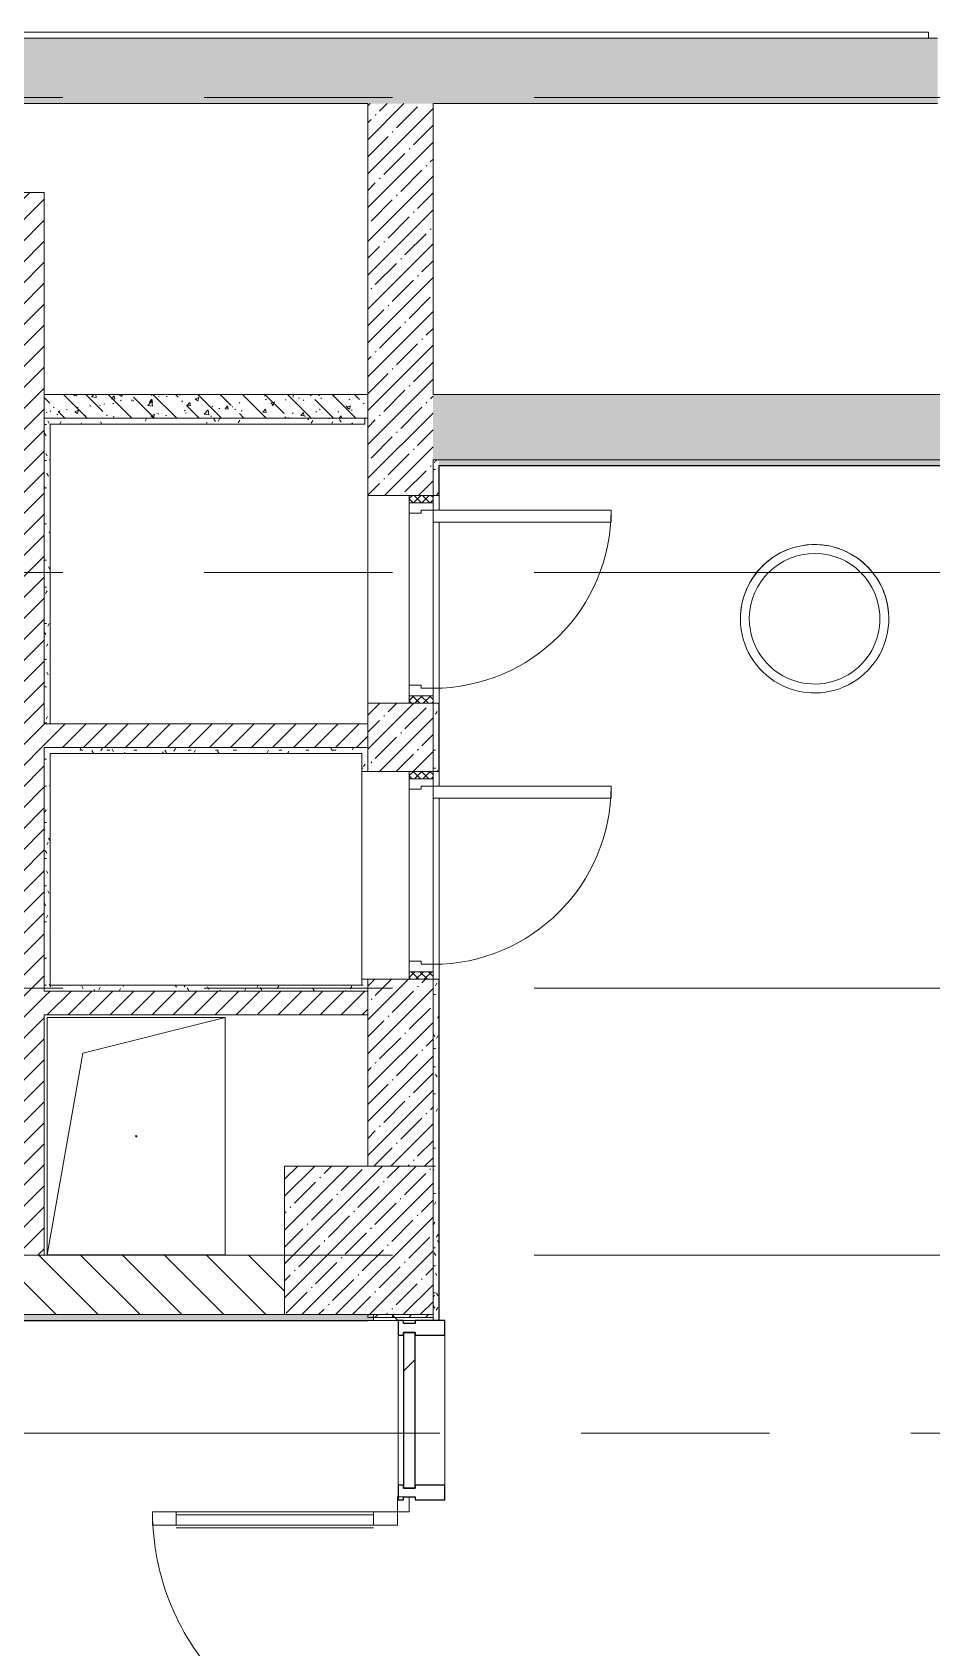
# Model space of a CAD drawing. Header units: millimetres. Extents: x -2911 to 185427, y -8553 to 29000.
# Drawn here: x 18860 to 21890, y 9778 to 15220 of the extents above; entities that cross this region are included whole.
import ezdxf

# ---------------------------------------------------------------- set-up
doc = ezdxf.new("R2010")
doc.units = ezdxf.units.MM
doc.linetypes.add('Осевая', pattern=[3175, 635, -476.25, 1587.5, -476.25])
for name, color, linetype, lineweight in [('A-DETL-GENF', 7, 'Continuous', 9), ('A-DOOR', 7, 'Continuous', 9), ('A-DOOR-1', 7, 'Continuous', 13), ('A-DOOR-FRAM', 7, 'Continuous', 13), ('A-DOOR-FRAM-1', 7, 'Continuous', 9), ('A-GENM', 7, 'Continuous', 9), ('A-GLAZ-CURT', 7, 'Continuous', 9), ('A-GLAZ-CURT-1', 7, 'Continuous', 25), ('A-GLAZ-CWMG', 7, 'Continuous', 9), ('A-GLAZ-CWMG-1', 7, 'Continuous', 25), ('A-WALL', 7, 'Continuous', 9), ('I-WALL', 7, 'Continuous', 9), ('S-COLS', 7, 'Continuous', 9), ('Оси-2', 7, 'Осевая', 9)]:
    doc.layers.add(name, color=color, linetype=linetype, lineweight=lineweight)
for name, color, linetype, lineweight, true_color in [('A-WALL-1', 7, 'Continuous', 9, 0x3c3c3c), ('A-WALL-FNSH-1', 7, 'Continuous', 9, 0x3c3c3c), ('I-FURN-1', 7, 'Continuous', 9, 0xf0f0f0)]:
    doc.layers.add(name, color=color, linetype=linetype, lineweight=lineweight, true_color=true_color)
pattern_1 = [(135, (0, 0), (-70.71068, -70.71068), [])]
pattern_2 = [(45, (0, 0), (-35.35534, 35.35534), [])]
pattern_3 = [(45, (0, 0), (-57.02463, 57.02463), []), (45, (57.025, 0), (-57.02463, 57.02463), [100.806, -20.161, 3.353, -16.808])]
pattern_4 = [(0, (0, 0), (121.92, 30.48), [10.058, -81.382, 10.058, -81.382, -487.68]), (0, (0, 0), (121.92, 30.48), [-182.88, 10.058, -172.822, 10.058, -81.382, -213.36]), (0, (0, 0), (121.92, 30.48), [-457.2, 10.058, -50.902, 10.058, -142.342]), (120, (45.72, 15.24), (-87.356454, 90.345817), [10.058, -81.382, 10.058, -81.382, -487.68]), (120, (45.72, 15.24), (-87.356454, 90.345817), [-182.88, 10.058, -172.822, 10.058, -81.382, -213.36]), (120, (45.72, 15.24), (-87.356454, 90.345817), [-457.2, 10.058, -50.902, 10.058, -142.342]), (240, (60.96, 76.2), (-34.563546, -120.825817), [10.058, -81.382, 10.058, -81.382, -487.68]), (240, (60.96, 76.2), (-34.563546, -120.825817), [-182.88, 10.058, -172.822, 10.058, -81.382, -213.36]), (240, (60.96, 76.2), (-34.563546, -120.825817), [-457.2, 10.058, -50.902, 10.058, -142.342])]

# ---------------------------------------------------------------- blocks, each defined once
blk = doc.blocks.new('BSC_Колонна _Прямоугольная - 500х500-V34-План размещения напольных электротехнических лючков и розеток 2 этажа в осях 1-12')
at = {"layer": 'S-COLS'}
h = blk.add_hatch(dxfattribs=at)
h.set_pattern_fill('FP_42', color=256, style=0, pattern_type=2)
h.set_pattern_definition([(45, (-19960, -11150), (-57.02463, 57.02463), []), (45, (-19902.975, -11150), (-57.02463, 57.02463), [100.806, -20.161, 3.353, -16.808])])
h.paths.add_polyline_path([(-250, -250), (250, -250), (250, 250), (-250, 250)])
for p, q in [((250, 250), (-250, 250)), ((-250, 250), (-250, -250)), ((250, -250), (250, 250)), ((-250, -250), (250, -250))]:
    blk.add_line(p, q, dxfattribs=at)
blk = doc.blocks.new('110_Дверь_СКБ_1Ст - д-18 _п_ 700x2100h_Технический шкаф ЭОМ и СС-32102833-План размещения напольных электротехнических лючков и розеток 2 этажа в осях 1-12')
at = {"layer": 'A-DOOR'}
h = blk.add_hatch(dxfattribs=at)
h.set_pattern_fill('FP_55', color=256, style=0, pattern_type=2)
h.set_pattern_definition([(135, (1951.41, 174.685), (-14.14214, -14.14214), []), (225, (1951.41, 174.685), (14.14214, -14.14214), [])])
h.paths.add_polyline_path([(362.5, 110), (337.5, 110), (337.5, 30), (362.5, 30)])
at = {"layer": 'A-DOOR-FRAM-1'}
h = blk.add_hatch(dxfattribs=at)
h.set_pattern_fill('FP_56', color=256, style=0, pattern_type=2)
h.set_pattern_definition([(45, (-171.384, 174.685), (-14.1421, 14.1421), []), (135, (-171.384, 174.685), (-14.1421, -14.1421), [])])
h.paths.add_polyline_path([(-312.5, 110), (-337.5, 110), (-337.5, 30), (-312.5, 30)])
at = {"layer": 'A-DOOR'}
blk.add_arc((-287.5, 110), 600, 360, 90, dxfattribs=at)
at = {"layer": 'A-DOOR-1'}
for p, q in [((-287.5, 710), (-287.5, 110)), ((-247.5, 710), (-287.5, 710)), ((-247.5, 110), (-247.5, 710)), ((-287.5, 110), (-247.5, 110))]:
    blk.add_line(p, q, dxfattribs=at)
at = {"layer": 'A-DOOR-FRAM'}
for p, q in [((-312.5, 110), (-337.5, 110)), ((-337.5, 110), (-337.5, 30)), ((-287.5, 110), (-312.5, 110)), ((-312.5, 110), (-312.5, 30)), ((-312.5, 30), (-312.5, 110)), ((-287.5, 70), (-287.5, 110)), ((312.5, 110), (312.5, 70)), ((337.5, 110), (312.5, 110)), ((337.5, 30), (337.5, 110)), ((362.5, 110), (337.5, 110)), ((337.5, 110), (337.5, 30)), ((362.5, 30), (362.5, 110)), ((-277.5, 70), (-287.5, 70)), ((-277.5, 30), (-277.5, 70)), ((312.5, 70), (302.5, 70)), ((302.5, 70), (302.5, 30)), ((-337.5, 30), (-312.5, 30)), ((-312.5, 30), (-277.5, 30)), ((302.5, 30), (337.5, 30)), ((337.5, 30), (362.5, 30))]:
    blk.add_line(p, q, dxfattribs=at)
at = {"layer": 'A-DOOR-FRAM-1'}
for p, q in [((-247.5, 110), (312.5, 110)), ((302.5, 30), (-277.5, 30))]:
    blk.add_line(p, q, dxfattribs=at)
blk = doc.blocks.new('GM_Отверстие прямоугольное _в плите_ - Отверстие-21980211-План размещения напольных электротехнических лючков и розеток 2 этажа в осях 1-12')
at = {"layer": 'A-GENM'}
for p, q in [((-300, -400), (-300, 400)), ((-300, 400), (300, 400)), ((-180, 280), (300, 400)), ((300, 400), (300, -400)), ((-300, -400), (-180, 280)), ((300, -400), (-300, -400))]:
    blk.add_line(p, q, dxfattribs=at)
for start, end in [(360, 180), (180, 360)]:
    blk.add_arc((0, 0), 2.5, start, end, dxfattribs=at)
blk = doc.blocks.new('ПУФ_500 - 1_50а-26160883-План размещения напольных электротехнических лючков и розеток 2 этажа в осях 1-12')
at = {"layer": 'I-FURN-1'}
for radius, start, end in [(250, 360, 180), (250, 0, 180), (220, 360, 180), (220, 0, 180), (250, 180, 360), (250, 180, 231.4286), (220, 180, 181.2405), (220, 180, 181.2405), (220, 181.3516, 360), (220, 181.3516, 360), (250, 231.4286, 360)]:
    blk.add_arc((0, 0), radius, start, end, dxfattribs=at)
blk = doc.blocks.new('Системная панель - Стекло - 40мм-32387041-План размещения напольных электротехнических лючков и розеток 2 этажа в осях 1-12')
at = {"layer": 'A-GLAZ-CURT'}
h = blk.add_hatch(dxfattribs=at)
h.set_pattern_fill('FP_94', color=256, style=0, pattern_type=2)
h.set_pattern_definition([(135, (10477.72, -20210), (-282.843, -282.843), [200, -600]), (135, (10577.72, -20410), (-282.843, -282.843), [600, -200]), (135, (10677.72, -20010), (-282.843, -282.843), [200, -600])])
h.paths.add_polyline_path([(262.3, 40), (-262.3, 40), (-262.3, 0), (262.3, 0)])
at = {"layer": 'A-GLAZ-CURT-1'}
for p, q in [((262.3, 40), (-262.3, 40)), ((-262.3, 40), (-262.3, 0)), ((-262.3, 0), (262.3, 0)), ((262.3, 0), (262.3, 40))]:
    blk.add_line(p, q, dxfattribs=at)
blk = doc.blocks.new('Прямоугольный импост - Импост структурный с накладкой - 160мм Темный-30755591-План размещения напольных электротехнических лючков и розеток 2 этажа в осях 1-12')
at = {"layer": 'A-GLAZ-CWMG-1'}
for p, q in [((-25, 0), (-25, 17)), ((-25, 17), (25, 17)), ((-15, 0), (-25, 0)), ((-15, -40), (-15, 0)), ((25, 0), (15, 0)), ((15, 0), (15, -40)), ((25, 17), (25, 0)), ((-25, -140), (-25, -40)), ((-25, -40), (-15, -40)), ((15, -40), (25, -40)), ((25, -40), (25, -140)), ((25, -140), (-25, -140))]:
    blk.add_line(p, q, dxfattribs=at)
blk = doc.blocks.new('Прямоугольный импост - Импост структурный с накладкой - 160мм Темный-30755595-План размещения напольных электротехнических лючков и розеток 2 этажа в осях 1-12')
at = {"layer": 'A-GLAZ-CWMG-1'}
for p, q in [((0, 17), (-50, 17)), ((-50, 17), (-50, 0)), ((-50, 0), (-40, 0)), ((-40, 0), (-40, -40)), ((-10, -40), (-10, 0)), ((-10, 0), (0, 0)), ((0, 0), (0, 17)), ((-40, -40), (-50, -40)), ((-50, -40), (-50, -140)), ((0, -40), (-10, -40)), ((0, -140), (0, -40)), ((-50, -140), (0, -140))]:
    blk.add_line(p, q, dxfattribs=at)
blk = doc.blocks.new('Дверь_Витражная_остекление_ - ВВ-16 остекление-32390142-План размещения напольных электротехнических лючков и розеток 2 этажа в осях 1-12')
at = {"layer": 'A-DETL-GENF'}
for p, q in [((-787.5, -20), (-832.5, -20)), ((-832.5, -845), (-832.5, -20)), ((-787.5, -20), (-832.5, -20)), ((-832.5, -20), (-832.5, -845)), ((-787.5, -845), (-787.5, -20)), ((-787.5, -845), (-787.5, -20)), ((837.5, -860), (837.5, -20)), ((837.5, -20), (837.5, -860)), ((882.5, -860), (882.5, -20)), ((882.5, -860), (882.5, -20)), ((-832.5, -100), (-787.5, -100)), ((-822.5, -765), (-822.5, -100)), ((-778.5, -765), (-778.5, -100)), ((828.5, -780), (828.5, -100)), ((882.5, -100), (837.5, -100)), ((872.5, -780), (872.5, -100)), ((-832.5, -765), (-787.5, -765)), ((882.5, -780), (837.5, -780)), ((-832.5, -845), (-787.5, -845)), ((-832.5, -845), (-787.5, -845)), ((882.5, -860), (837.5, -860)), ((837.5, -860), (882.5, -860))]:
    blk.add_line(p, q, dxfattribs=at)
at = {"layer": 'A-DOOR'}
for p, q in [((-832.5, -845), (-832.5, -20)), ((832.5, -860), (832.5, -20))]:
    blk.add_line(p, q, dxfattribs=at)
for centre, radius, start, end in [((-832.5, -20), 825, 270, 0), ((832.5, -20), 840, 180, 270)]:
    blk.add_arc(centre, radius, start, end, dxfattribs=at)
at = {"layer": 'A-DOOR-1'}
for p, q in [((-882.5, 20), (-832.5, 20)), ((-882.5, -20), (-882.5, 20)), ((-832.5, 20), (-832.5, -20)), ((832.5, 20), (882.5, 20)), ((832.5, -20), (832.5, 20)), ((882.5, 20), (882.5, -20)), ((-832.5, -20), (-882.5, -20)), ((882.5, -20), (832.5, -20))]:
    blk.add_line(p, q, dxfattribs=at)
blk = doc.blocks.new('Прямоугольный импост - Импост структурный с накладкой - 160мм Темный-32387142-План размещения напольных электротехнических лючков и розеток 2 этажа в осях 1-12')
at = {"layer": 'A-GLAZ-CWMG'}
for p, q in [((20093, 10325.4), (20093, 10830)), ((20250, 10325.4), (20250, 10830))]:
    blk.add_line(p, q, dxfattribs=at)

msp = doc.modelspace()

# ---------------------------------------------------------------- hatches: boundary and pattern name
at = {"layer": 'I-WALL'}
h = msp.add_hatch(dxfattribs=at)
h.set_pattern_fill('FP_15', color=256, style=0, pattern_type=2)
h.set_pattern_definition(pattern_3)
h.paths.add_polyline_path([(30790, 14980), (30790, 15200), (30610, 15200), (30610, 14980), (30633.9, 14980)])
h.paths.add_polyline_path([(30010, 14980), (30010, 15200), (26410, 15200), (26410, 14980), (27981.9, 14980)])
h.paths.add_polyline_path([(25810, 14980), (25810, 15200), (22510, 15200), (22510, 14980), (25329.9, 14980)])
h.paths.add_polyline_path([(21910, 14980), (21910, 15200), (18710.3, 15200), (18710.3, 14980), (20210, 14980)])
h.paths.add_polyline_path([(17705.4, 14980), (18110.3, 14980), (18110.3, 15200), (14320, 15200), (14320, 14980), (17539.7, 14980)])
h = msp.add_hatch(dxfattribs=at)
h.set_pattern_fill('FP_15', color=256, style=0, pattern_type=2)
h.set_pattern_definition(pattern_3)
h.paths.add_polyline_path([(20025.9, 10890), (20210, 10890), (20210, 10900), (19990, 10900), (19990, 10890)])
h.paths.add_polyline_path([(20101.1, 11400), (20210, 11400), (20210, 12030), (19990, 12030), (19990, 11400), (20025.9, 11400)])
h.paths.add_polyline_path([(19990, 12730), (20210, 12730), (20210, 12960), (19990, 12960), (19990, 12743.5)])
h.paths.add_polyline_path([(20210, 13660), (20210, 14980), (19990, 14980), (19990, 13660), (20130, 13660)])
h = msp.add_hatch(dxfattribs=at)
h.set_pattern_fill('FP_39', color=256, style=0, pattern_type=2)
h.set_pattern_definition(pattern_2)
h.paths.add_polyline_path([(18820, 14600), (18900, 14600), (18900, 14680), (18710.3, 14680), (18710.3, 14600), (18800, 14600)])
h = msp.add_hatch(dxfattribs=at)
h.set_pattern_fill('FP_39', color=256, style=0, pattern_type=2)
h.set_pattern_definition(pattern_2)
h.paths.add_polyline_path([(18900, 11100), (18900, 14600), (18820, 14600), (18820, 11100)])
h = msp.add_hatch(dxfattribs=at)
h.set_pattern_fill('FP_40', color=256, style=0, pattern_type=2)
h.set_pattern_definition([(135, (0, 0), (-75.43415, -75.43415), [106.68, -17.78, 3.556, -17.78]), (135, (0, 75.39), (-75.43415, -75.43415), []), (50, (0, 0), (127.5292, -11.15758), [13.335, -146.685]), (355, (0, 0), (-24.66966, 133.74), [10.668, -117.348]), (100.451, (10.63, -0.93), (102.85973, 122.5818), [11.333, -124.663]), (46.184, (0, 35.56), (189.7552, -29.4304), [20.002, -220.027]), (96.636, (15.81, 33.1), (166.1822, 173.1996), [17, -186.995]), (351.184, (0, 35.56), (166.184, 173.1976), [16.002, -176.022]), (21, (17.78, 26.67), (106.13027, -71.58603), [13.335, -146.685]), (326, (17.78, 26.67), (43.2619, 128.93175), [10.668, -117.348]), (71.451, (26.62, 20.7), (149.392, 57.34505), [11.333, -124.663]), (37.5, (0, 0), (2.16223, 59.18836), [3.353, -112.573, 3.353, -115.773, -117.792]), (37.5, (0, 0), (2.16223, 59.18836), [-235.052, 3.353, -114.44]), (7.5, (0, 0), (46.77386, 70.12615), [3.353, -64.567, 3.353, -109.906, -44.894]), (7.5, (0, 0), (46.77386, 70.12615), [-181.178, 3.353, -41.542]), (327.5, (-39.65, 0), (94.91367, -4.01009), [3.353, -41.097, 3.353, -135.331, -184.023]), (327.5, (-39.65, 0), (94.91367, -4.01009), [-183.134, 3.353, -180.67]), (317.5, (-57.43, 0), (103.69057, 17.79882), [3.353, -54.432, 3.353, -88.748, -130.683]), (317.5, (-57.43, 0), (103.69057, 17.79882), [-149.885, 3.353, -127.33])])
h.paths.add_polyline_path([(19990, 13920), (19990, 14000), (18900, 14000), (18900, 13920)])
h = msp.add_hatch(dxfattribs=at)
h.set_pattern_fill('FP_15', color=256, style=0, pattern_type=2)
h.set_pattern_definition(pattern_3)
h.paths.add_polyline_path([(20210, 13780), (30790, 13780), (30790, 14000), (20210, 14000), (20210, 13790)])
h = msp.add_hatch(dxfattribs=at)
h.set_pattern_fill('FP_87', color=256, style=0, pattern_type=2)
h.set_pattern_definition(pattern_4)
h.paths.add_polyline_path([(19980, 13900), (19980, 13920), (18900, 13920), (18900, 13900), (18920, 13900)])
h = msp.add_hatch(dxfattribs=at)
h.set_pattern_fill('FP_87', color=256, style=0, pattern_type=2)
h.set_pattern_definition(pattern_4)
h.paths.add_polyline_path([(18920, 12890), (18920, 13900), (18900, 13900), (18900, 12890)])
h = msp.add_hatch(dxfattribs=at)
h.set_pattern_fill('FP_87', color=256, style=0, pattern_type=2)
h.set_pattern_definition(pattern_4)
h.paths.add_polyline_path([(20230, 10880), (20230, 12030), (20210, 12030), (20210, 10880)])
h.paths.add_polyline_path([(20210, 12730), (20230, 12730), (20230, 12960), (20210, 12960), (20210, 12743.5)])
h.paths.add_polyline_path([(20210, 13660), (20230, 13660), (20230, 13780), (20210, 13780)])
h = msp.add_hatch(dxfattribs=at)
h.set_pattern_fill('FP_87', color=256, style=0, pattern_type=2)
h.set_pattern_definition(pattern_4)
h.paths.add_polyline_path([(34230, 13760), (34230, 13780), (32700, 13780), (32700, 13760), (33285.9, 13760)])
h.paths.add_polyline_path([(30633.9, 13760), (31300, 13760), (31300, 13780), (20230, 13780), (20230, 13760), (27981.9, 13760)])
h = msp.add_hatch(dxfattribs=at)
h.set_pattern_fill('FP_39', color=256, style=0, pattern_type=2)
h.set_pattern_definition(pattern_2)
h.paths.add_polyline_path([(19970, 12810), (19990, 12810), (19990, 12890), (18900, 12890), (18900, 12810)])
h = msp.add_hatch(dxfattribs=at)
h.set_pattern_fill('FP_87', color=256, style=0, pattern_type=2)
h.set_pattern_definition(pattern_4)
h.paths.add_polyline_path([(19970, 12790), (19970, 12810), (18900, 12810), (18900, 12790), (18920, 12790)])
h = msp.add_hatch(dxfattribs=at)
h.set_pattern_fill('FP_87', color=256, style=0, pattern_type=2)
h.set_pattern_definition(pattern_4)
h.paths.add_polyline_path([(18920, 11990), (18920, 12790), (18900, 12790), (18900, 11990)])
h = msp.add_hatch(dxfattribs=at)
h.set_pattern_fill('FP_87', color=256, style=0, pattern_type=2)
h.set_pattern_definition(pattern_4)
h.paths.add_polyline_path([(19970, 11990), (19990, 11990), (19990, 12030), (19970, 12030), (19970, 12010)])
h.paths.add_polyline_path([(19970, 12730), (19990, 12730), (19990, 12810), (19970, 12810), (19970, 12743.5)])
h = msp.add_hatch(dxfattribs=at)
h.set_pattern_fill('FP_39', color=256, style=0, pattern_type=2)
h.set_pattern_definition(pattern_2)
h.paths.add_polyline_path([(18900, 11910), (19990, 11910), (19990, 11990), (18900, 11990)])
h = msp.add_hatch(dxfattribs=at)
h.set_pattern_fill('FP_87', color=256, style=0, pattern_type=2)
h.set_pattern_definition(pattern_4)
h.paths.add_polyline_path([(19970, 11990), (19970, 12010), (18920, 12010), (18920, 11990)])
h = msp.add_hatch(dxfattribs=at)
h.set_pattern_fill('FP_11', color=256, style=0, pattern_type=2)
h.set_pattern_definition(pattern_1)
h.paths.add_polyline_path([(19710, 10900), (19710, 11100), (16985, 11100), (16985, 10900), (18699.9, 10900)])
h.paths.add_polyline_path([(14375, 10900), (14405, 10900), (14405, 11100), (14210, 11100), (14210, 10900)])
h.paths.add_polyline_path([(15855, 10900), (15885, 10900), (15885, 11100), (15505, 11100), (15505, 10900), (15535, 10900)])
h = msp.add_hatch(dxfattribs=at)
h.set_pattern_fill('FP_87', color=256, style=0, pattern_type=2)
h.set_pattern_definition(pattern_4)
h.paths.add_polyline_path([(19710, 10880), (20010, 10880), (20010, 10900), (17015, 10900), (17015, 10892), (16985, 10892), (16985, 10880), (18699.9, 10880)])
h.paths.add_polyline_path([(15855, 10880), (15885, 10880), (15885, 10892), (15855, 10892), (15855, 10900), (15535, 10900), (15535, 10892), (15505, 10892), (15505, 10880), (15535, 10880)])
h.paths.add_polyline_path([(14210, 10880), (14405, 10880), (14405, 10892), (14375, 10892), (14375, 10900), (13700.3, 10900), (13700.3, 10880), (13710.3, 10880)])
h = msp.add_hatch(dxfattribs=at)
h.set_pattern_fill('FP_11', color=256, style=0, pattern_type=2)
h.set_pattern_definition(pattern_1)
h.paths.add_polyline_path([(20010, 7900), (20210, 7900), (20210, 7920), (20010, 7920)])
h.paths.add_polyline_path([(20210, 10880), (20210, 10900), (20010, 10900), (20010, 10880), (20025.9, 10880)])

# ---------------------------------------------------------------- linework, layer by layer
at = {"layer": 'A-WALL'}
for p, q in [((18900, 13920), (18900, 12890)), ((20210, 13660), (20210, 13780)), ((20210, 13780), (31300, 13780)), ((20230, 13760), (20230, 13660)), ((19990, 12730), (19990, 12960)), ((20230, 12730), (20230, 12960)), ((18900, 12810), (18900, 11990)), ((19990, 12030), (19990, 11990)), ((20230, 10880), (20230, 12030)), ((19990, 11990), (18900, 11990)), ((17015, 10900), (19710, 10900)), ((19710, 10900), (17015, 10900)), ((20010, 10880), (20010, 10900)), ((20210, 10880), (20210, 10900))]:
    msp.add_line(p, q, dxfattribs=at)
at = {"layer": 'A-WALL-1'}
for p, q in [((21910, 15200), (18710.3, 15200)), ((18710.3, 14980), (19990, 14980)), ((19990, 14980), (19990, 13660)), ((20210, 14980), (21910, 14980)), ((20210, 14000), (20210, 14980)), ((18900, 14680), (18710.3, 14680)), ((18900, 13920), (18900, 14680)), ((19990, 14000), (18900, 14000)), ((30790, 14000), (20210, 14000)), ((19990, 13920), (18900, 13920)), ((18920, 13900), (19980, 13900)), ((18920, 12890), (18920, 13900)), ((19980, 13900), (19980, 13920)), ((20230, 13760), (31300, 13760)), ((19990, 13660), (20130, 13660)), ((20210, 13660), (20230, 13660)), ((20130, 12960), (19990, 12960)), ((20210, 12730), (20210, 12960)), ((20230, 12960), (20210, 12960)), ((19990, 12890), (18900, 12890)), ((19990, 12810), (18900, 12810)), ((18920, 12790), (19970, 12790)), ((18920, 12010), (18920, 12790)), ((19970, 12790), (19970, 12730)), ((19970, 12730), (20130, 12730)), ((20210, 12730), (20230, 12730)), ((20130, 12030), (19970, 12030)), ((19970, 12030), (19970, 12010)), ((20210, 11400), (20210, 12030)), ((20230, 12030), (20210, 12030)), ((19970, 12010), (18920, 12010)), ((19990, 11990), (19990, 11400)), ((18900, 11100), (18900, 11910)), ((18900, 11910), (19990, 11910)), ((19710, 11100), (17015, 11100)), ((19990, 10900), (19990, 10890)), ((19990, 10890), (20210, 10890)), ((16985, 10880), (20230, 10880))]:
    msp.add_line(p, q, dxfattribs=at)
at = {"layer": 'A-WALL-FNSH-1'}
for p, q in [((13690, 15220), (21879, 15220)), ((21879, 15220), (21879, 15200)), ((20231, 13759), (31300, 13759)), ((20231, 13660), (20231, 13759)), ((20230, 13660), (20231, 13660)), ((20231, 12960), (20230, 12960)), ((20231, 12730), (20231, 12960)), ((20230, 12730), (20231, 12730)), ((20231, 12030), (20230, 12030)), ((20231, 10880), (20231, 12030)), ((19989.5, 10880), (16985, 10880)), ((16985, 10879), (19989.5, 10879)), ((19989.5, 10879), (19989.5, 10880)), ((20230, 10880), (20231, 10880))]:
    msp.add_line(p, q, dxfattribs=at)
at = {"layer": 'I-WALL'}
for p, q in [((19990, 12960), (19990, 13660)), ((20231, 13660), (20231, 13610)), ((20231, 13570), (20231, 12960)), ((19970, 12030), (19970, 12730)), ((20231, 12730), (20231, 12680)), ((20231, 12640), (20231, 12030))]:
    msp.add_line(p, q, dxfattribs=at)
at = {"layer": 'Оси-2'}
for p, q in [((389, 15000), (35390, 15000)), ((389, 13400), (35390, 13400)), ((389, 12000), (35390, 12000)), ((389, 11100), (35990, 11100)), ((1659, 10500), (35990, 10500))]:
    msp.add_line(p, q, dxfattribs=at)

# ---------------------------------------------------------------- block references
at = {"layer": 'A-DOOR'}
for name, p, rotation in [('110_Дверь_СКБ_1Ст - д-18 _п_ 700x2100h_Технический шкаф ЭОМ и СС-32102833-План размещения напольных электротехнических лючков и розеток 2 этажа в осях 1-12', (20100, 13322.5), 269.9999999999999), ('110_Дверь_СКБ_1Ст - д-18 _п_ 700x2100h_Технический шкаф ЭОМ и СС-32102833-План размещения напольных электротехнических лючков и розеток 2 этажа в осях 1-12', (20100, 12392.5), 269.9999999999999), ('Дверь_Витражная_остекление_ - ВВ-16 остекление-32390142-План размещения напольных электротехнических лючков и розеток 2 этажа в осях 1-12', (20110, 9402.9), 269.9999999999998)]:
    msp.add_blockref(name, p, dxfattribs=dict(at, rotation=rotation))
at = {"layer": 'A-GENM'}
msp.add_blockref('GM_Отверстие прямоугольное _в плите_ - Отверстие-21980211-План размещения напольных электротехнических лючков и розеток 2 этажа в осях 1-12', (19210, 11500.7), dxfattribs=at)
at = {"layer": 'A-GLAZ-CURT', "rotation": 269.9999999999997}
msp.add_blockref('Системная панель - Стекло - 40мм-32387041-План размещения напольных электротехнических лючков и розеток 2 этажа в осях 1-12', (20110, 10577.7), dxfattribs=at)
at = {"layer": 'A-GLAZ-CWMG', "rotation": 89.99999999999977}
msp.add_blockref('Прямоугольный импост - Импост структурный с накладкой - 160мм Темный-30755595-План размещения напольных электротехнических лючков и розеток 2 этажа в осях 1-12', (20110, 10880), dxfattribs=at)
at = {"layer": 'A-GLAZ-CWMG'}
msp.add_blockref('Прямоугольный импост - Импост структурный с накладкой - 160мм Темный-32387142-План размещения напольных электротехнических лючков и розеток 2 этажа в осях 1-12', (0, 0), dxfattribs=at)
at = {"layer": 'A-GLAZ-CWMG', "extrusion": (0, 0, -1), "rotation": 270.0000000000002}
msp.add_blockref('Прямоугольный импост - Импост структурный с накладкой - 160мм Темный-30755591-План размещения напольных электротехнических лючков и розеток 2 этажа в осях 1-12', (-20110, 10300.4), dxfattribs=at)
at = {"layer": 'I-FURN-1', "rotation": 184.6613193387897}
msp.add_blockref('ПУФ_500 - 1_50а-26160883-План размещения напольных электротехнических лючков и розеток 2 этажа в осях 1-12', (21495.6, 13244.2), dxfattribs=at)
at = {"layer": 'S-COLS'}
msp.add_blockref('BSC_Колонна _Прямоугольная - 500х500-V34-План размещения напольных электротехнических лючков и розеток 2 этажа в осях 1-12', (19960, 11150), dxfattribs=at)

doc.saveas('drawing.dxf')
